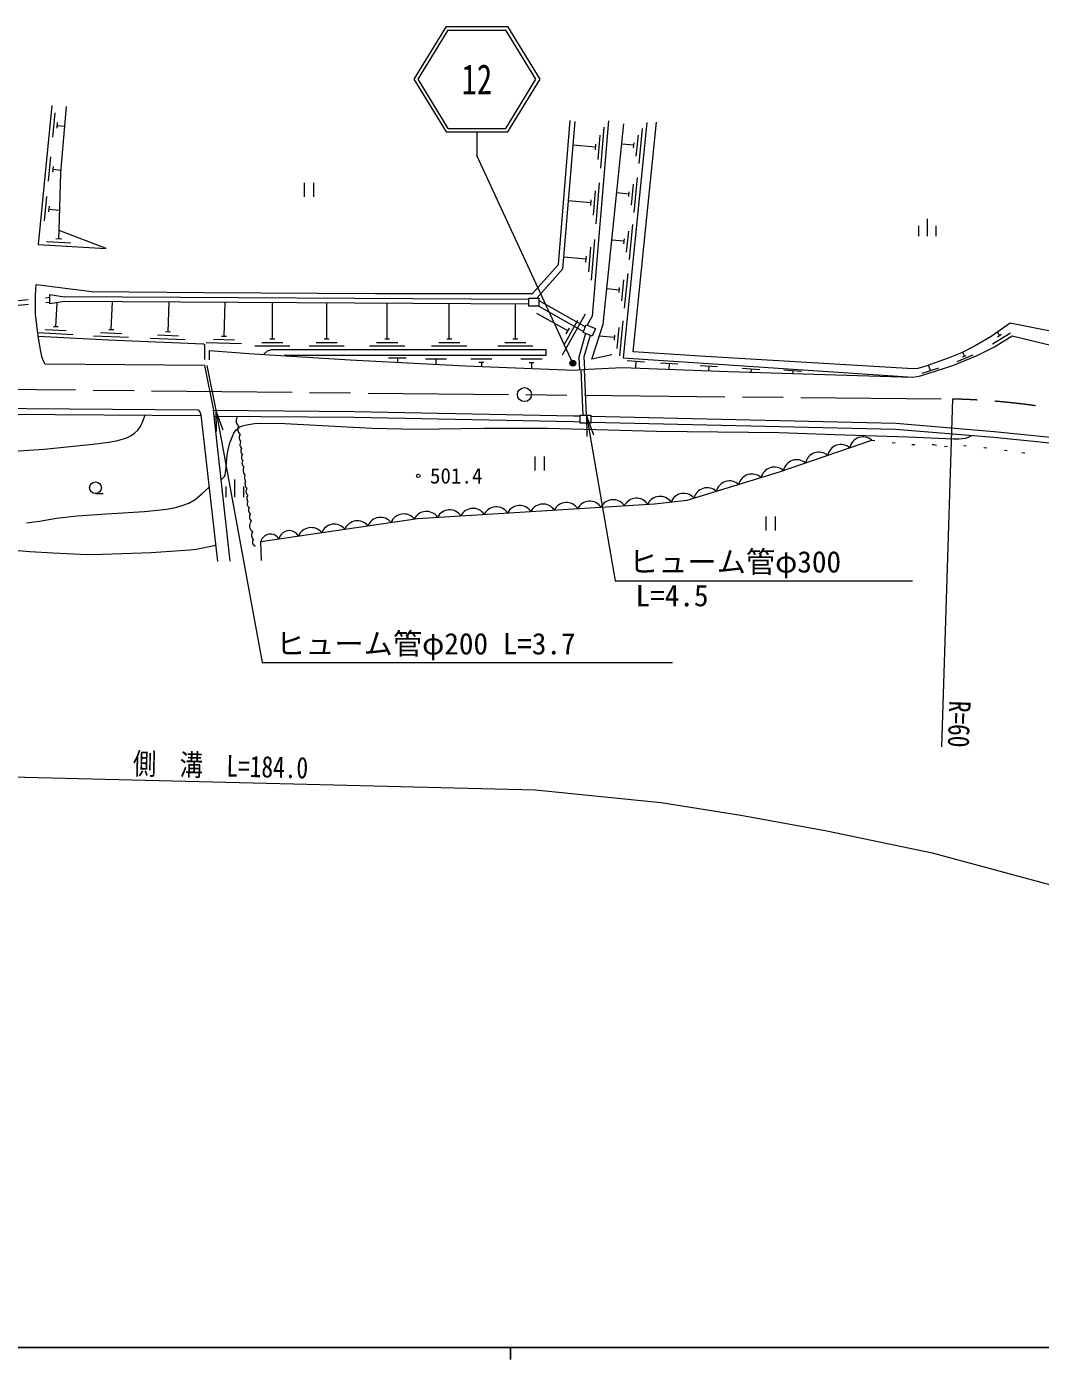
# Model space of a CAD drawing. Units: millimetres at full size, sheet at 1:1000; details may follow other scales. Extents: x 40000 to 680000, y 20000 to 380000.
# Drawn here: x 226642 to 313300, y 204000 to 317923 of the extents above; entities that cross this region are included whole.
import ezdxf
from ezdxf.enums import TextEntityAlignment as Align

# ---------------------------------------------------------------- set-up
doc = ezdxf.new("R2010")
doc.units = ezdxf.units.MM
doc.header["$LTSCALE"] = 1000
for name, pattern in [('CHAIN', [18.5, 12, -1.5, 3.5, -1.5]), ('DASHED', [7.5, 6, -1.5]), ('DOTTED', [1.75, 0.25, -1.5])]:
    doc.linetypes.add(name, pattern=pattern)
for name, color, linetype, lineweight in [('M-BGD', 7, 'Continuous', 13), ('M-BMK', 2, 'CHAIN', 13), ('M-BMK-SRVR', 3, 'Continuous', 13), ('M-STR-HTXT', 7, 'Continuous', 13), ('M-STR-STRC', 7, 'Continuous', 13), ('M-TTL-BAND', 7, 'Continuous', 25)]:
    doc.layers.add(name, color=color, linetype=linetype, lineweight=lineweight)
doc.styles.add('ＭＳ ゴシック', font='')
doc.styles.get('ＭＳ ゴシック').set_extended_font_data('MS Gothic')

# ---------------------------------------------------------------- blocks, each defined once
blk = doc.blocks.new('open_arrow')
at = {"color": 0, "linetype": 'Continuous', "lineweight": -2}
blk.add_lwpolyline([(7.5, 1.25), (0, 0), (7.5, -1.25)], dxfattribs=at)

msp = doc.modelspace()

# ---------------------------------------------------------------- hatches: boundary and pattern name
at = {"layer": 'M-STR-HTXT'}
msp.add_hatch(color=256, dxfattribs=at).paths.add_polyline_path([(273407, 289401, -1), (273265, 288922, -1)])

# ---------------------------------------------------------------- linework, layer by layer
at = {"layer": 'M-BGD'}
for p, q in [((229042, 310556), (228838, 308466)), ((229263, 309726), (229215, 309238)), ((229239, 309482), (229900, 309417)), ((275731, 305834), (276024, 309322)), ((278994, 306234), (279293, 309219)), ((275280, 307628), (273372, 307788)), ((275259, 307384), (275300, 307873)), ((275491, 306557), (275666, 308650)), ((278547, 307787), (277517, 307889)), ((278526, 307578), (278568, 307995)), ((278756, 306861), (278935, 308652)), ((228675, 306802), (228470, 304712)), ((228895, 305972), (228847, 305484)), ((228871, 305728), (229591, 305656)), ((250360, 304576), (250360, 303376)), ((251160, 304576), (251160, 303376)), ((275332, 301074), (275625, 304562)), ((278337, 302675), (278516, 304466)), ((278576, 302048), (278874, 305033)), ((228342, 303405), (228137, 301315)), ((274860, 302624), (274901, 303112)), ((275092, 301797), (275267, 303889)), ((278128, 303601), (277085, 303705)), ((278107, 303392), (278149, 303810)), ((228562, 302574), (228514, 302087)), ((228538, 302330), (229471, 302239)), ((274880, 302868), (272974, 303028)), ((278173, 298027), (278472, 301012)), ((302904, 300008), (302904, 300908)), ((303654, 300008), (303654, 301508)), ((304404, 300008), (304404, 300908)), ((229147, 299813), (229637, 299785)), ((229392, 299799), (229432, 300484)), ((274928, 296254), (275220, 299742)), ((277726, 299579), (276670, 299685)), ((277705, 299370), (277747, 299788)), ((277935, 298654), (278114, 300445)), ((228326, 299561), (230423, 299438)), ((274687, 296976), (274863, 299069)), ((274476, 298048), (272571, 298207)), ((274456, 297804), (274497, 298292)), ((277517, 294477), (277696, 296268)), ((277756, 293850), (278054, 296836)), ((277308, 295403), (276239, 295510)), ((277287, 295194), (277329, 295612)), ((229140, 292291), (229238, 294297)), ((269575, 294597), (229869, 294821)), ((269575, 294197), (229869, 294421)), ((233877, 292035), (233973, 294398)), ((238730, 291842), (238838, 294371)), ((243515, 291473), (243600, 294344)), ((247650, 291226), (247660, 294321)), ((252298, 291226), (252308, 294295)), ((257459, 291226), (257469, 294265)), ((262765, 291226), (262775, 294236)), ((268426, 291226), (268436, 294204)), ((270435, 294502), (274414, 292275)), ((270435, 294037), (274250, 291864)), ((272906, 291918), (270252, 293403)), ((272453, 289880), (274406, 293370)), ((272582, 290724), (273754, 292819)), ((227609, 291774), (230605, 291610)), ((228225, 292040), (230022, 291942)), ((228930, 292302), (229349, 292279)), ((232966, 291771), (234764, 291699)), ((233667, 292043), (234087, 292026)), ((238520, 291850), (238940, 291833)), ((272769, 291674), (273043, 292162)), ((277110, 290414), (277290, 292205)), ((277349, 289787), (277648, 292772)), ((309208, 290798), (310735, 291750)), ((309812, 291529), (309630, 291822)), ((232354, 291495), (235352, 291376)), ((237208, 291302), (240205, 291183)), ((237819, 291578), (239618, 291506)), ((241999, 290915), (244998, 290831)), ((242607, 291198), (244406, 291148)), ((243305, 291479), (243725, 291467)), ((246150, 290626), (249150, 290626)), ((246750, 290926), (248550, 290926)), ((247440, 291226), (247860, 291226)), ((250798, 290626), (253798, 290626)), ((251398, 290926), (253198, 290926)), ((252088, 291226), (252508, 291226)), ((255959, 290626), (258959, 290626)), ((256559, 290926), (258359, 290926)), ((257249, 291226), (257669, 291226)), ((261265, 290626), (264265, 290626)), ((261865, 290926), (263665, 290926)), ((262555, 291226), (262975, 291226)), ((266926, 290626), (269926, 290626)), ((267526, 290926), (269326, 290926)), ((268216, 291226), (268636, 291226)), ((276902, 291339), (275599, 291470)), ((276881, 291130), (276922, 291548)), ((309634, 291417), (309991, 291640)), ((259083, 289590), (257583, 289591)), ((258333, 289591), (258333, 289235)), ((262534, 289500), (260734, 289500)), ((261634, 289500), (261634, 289060)), ((266414, 289500), (264614, 289500)), ((270699, 289499), (268899, 289499)), ((306177, 289309), (307568, 289871)), ((306643, 289691), (306967, 289822)), ((306805, 289757), (306672, 290102)), ((265724, 289200), (265304, 289200)), ((265514, 289200), (265514, 288874)), ((270009, 289199), (269589, 289199)), ((269799, 289199), (269799, 288706)), ((279463, 289248), (277966, 289346)), ((278715, 289297), (278683, 288742)), ((282322, 289060), (280825, 289159)), ((281574, 289110), (281542, 288633)), ((285703, 288838), (284206, 288937)), ((284955, 288888), (284929, 288504)), ((289313, 288598), (287817, 288698)), ((288565, 288648), (288547, 288382)), ((292874, 288452), (291377, 288551)), ((292126, 288502), (292111, 288275)), ((303201, 288297), (304625, 288766)), ((303913, 288531), (303750, 288990)), ((270093, 281185), (270093, 279985)), ((270893, 281185), (270893, 279985)), ((244450, 277707), (244450, 279207)), ((232527, 278006), (233194, 278006)), ((243700, 277707), (243700, 278607)), ((245200, 277707), (245200, 278607)), ((289839, 276056), (289839, 274856)), ((290639, 276056), (290639, 274856))]:
    msp.add_line(p, q, dxfattribs=at)
at = {"layer": 'M-BGD', "linetype": 'DASHED'}
for p, q in [((220797, 293996), (228629, 294788)), ((220819, 293596), (228629, 294385)), ((241846, 288958), (242615, 285137)), ((242051, 288958), (242820, 285135)), ((274212, 284722), (274033, 288601)), ((274513, 284722), (274333, 288619))]:
    msp.add_line(p, q, dxfattribs=at)
at = {"layer": 'M-BGD'}
for points in [[(228802, 311179), (227638, 299301), (233437, 298961), (229415, 300490), (229573, 305446), (230038, 311102)], [(241846, 288958), (228231, 289061), (228066, 289371), (227948, 289731), (227854, 290165), (227614, 291473), (227387, 293342), (227387, 294960), (227465, 295887), (232226, 295282), (241819, 295198), (256467, 295112), (269896, 295112), (272114, 297587), (273112, 309912)], [(276372, 309882), (274972, 293184), (274556, 292404)], [(270253, 294719), (272488, 297216), (273543, 309823)], [(276669, 289868), (274964, 289507), (275927, 292483), (277695, 309605)], [(279645, 309723), (277633, 289609), (285345, 289102), (302402, 287969)], [(322731, 290181), (310724, 292579), (309082, 291443), (307728, 290635), (306545, 290037), (305426, 289584), (303519, 288908), (302822, 288714), (302413, 288666), (284666, 289736), (278478, 290114), (280478, 309769)], [(229869, 294421), (228629, 294220), (228629, 295027), (229869, 294821)], [(274417, 291691), (273859, 289676), (273898, 288593)], [(227614, 291473), (233632, 291144), (241765, 290820), (241846, 290740), (241846, 289484)], [(242269, 289435), (242269, 290228), (245629, 289989), (254303, 289449), (264152, 288927), (273426, 288564), (274654, 288639), (277538, 288785), (286644, 288439), (294873, 288192), (302402, 287969), (303060, 288061), (305817, 288969), (307895, 289809), (309371, 290546), (310889, 291493), (324559, 288195)], [(274828, 291526), (274283, 289687), (274333, 288619)], [(246901, 289910), (247236, 290214), (247559, 290326), (271023, 290326), (271023, 289799), (248643, 289802)], [(157958, 285639), (159231, 285728), (161171, 285813), (179367, 285633), (193277, 285563), (208286, 285413), (241291, 285175), (241446, 284991), (241529, 284730), (242966, 272204)], [(160777, 285296), (161180, 285313), (179363, 285133), (193273, 285063), (208282, 284913), (241535, 284673)], [(244030, 272245), (242615, 285137), (254640, 285030), (273410, 284661), (273958, 284648)], [(225080, 281617), (228145, 281793), (232288, 282241), (233631, 282393), (234324, 282531), (234926, 282688), (235261, 282798), (235578, 282961), (235873, 283181), (236141, 283417), (236382, 283740), (236583, 284206), (236760, 284708)], [(242670, 284637), (254633, 284530), (273400, 284161), (273958, 284148)], [(243269, 279183), (243532, 279432), (243613, 279575), (243681, 279997), (243785, 281302), (243866, 281742), (244022, 282335), (244203, 282834), (244359, 283162), (244531, 283427), (244681, 283574), (244848, 283695), (245080, 283795), (245435, 283876), (246121, 284004), (246550, 284034), (248705, 283992), (256172, 283589), (259933, 283520), (265727, 283597), (271158, 283597), (280488, 283356), (290959, 283239), (295693, 283048), (301969, 282857), (305870, 282690), (306329, 282690), (306612, 282705), (306898, 282746), (307152, 282831), (307435, 282983)], [(274858, 284627), (300944, 284014), (309358, 283328), (314742, 282778), (314742, 282778)], [(274858, 284127), (300918, 283515), (309312, 282830), (314679, 282282)], [(246719, 272291), (246652, 273900), (260066, 275880), (280305, 277136), (283113, 277434), (290996, 279858), (298899, 282577)], [(226616, 275522), (227730, 275663), (229206, 275898), (230970, 276093), (233474, 276265), (236714, 276478), (238634, 276679), (239379, 276815), (239942, 276981), (240504, 277200), (241060, 277501), (241624, 277983), (242238, 278550)], [(225921, 273142), (226905, 273067), (228889, 272933), (231817, 272798), (233114, 272819), (237278, 272976), (240597, 273205), (241146, 273261), (242807, 273593)]]:
    msp.add_lwpolyline(points, dxfattribs=at)
for points in [[(269575, 294719), (270435, 294719), (270435, 294037), (269575, 294037)], [(274478, 292435), (275260, 292123), (274995, 291459), (274213, 291772)], [(273958, 284722), (274858, 284722), (274858, 284034), (273958, 284034)]]:
    msp.add_lwpolyline(points, close=True, dxfattribs=at)
at = {"layer": 'M-BGD', "linetype": 'DOTTED'}
msp.add_lwpolyline([(298899, 282577), (302314, 282190), (304189, 282190), (305094, 282041), (306718, 282119), (308488, 281957), (311729, 281532), (313224, 281350)], dxfattribs=at)
at = {"layer": 'M-BGD'}
for centre, radius in [((260118, 279529), 150), ((232527, 278506), 500)]:
    msp.add_circle(centre, radius, dxfattribs=at)
for centre, radius, start, end in [((245079, 284243), 542, 136.0534, 233.94838), ((245262, 283516), 579, 150.05578, 230.56584), ((245221, 282794), 427, 139.89062, 228.17022), ((298145, 281695), 1160, 49.46787, 168.49749), ((245421, 282214), 551, 151.71532, 220.35404), ((245379, 281652), 430, 151.43155, 227.85368), ((294363, 280394), 1160, 49.46787, 168.49749), ((296254, 281045), 1160, 49.46787, 168.49749), ((245322, 281112), 320, 136.36545, 232.57577), ((245442, 280621), 394, 142.95483, 233.86669), ((245750, 280012), 613, 151.68661, 221.77142), ((290557, 279114), 1160, 47.91509, 166.95258), ((292471, 279743), 1160, 49.46787, 168.49749), ((245820, 279383), 572, 157.31804, 213.99097), ((288644, 278519), 1160, 47.58117, 166.61079), ((245860, 278848), 558, 157.38495, 224.05382), ((245818, 278214), 435, 145.46865, 231.5102), ((282804, 276875), 1154, 39.68903, 159.10546), ((284820, 277343), 1160, 47.58117, 166.61079), ((286732, 277931), 1160, 47.58117, 166.61079), ((245883, 277602), 432, 141.05713, 221.48935), ((245827, 277113), 335, 142.83128, 239.22038), ((266796, 275708), 1160, 34.03562, 153.06524), ((268793, 275831), 1160, 34.03562, 153.06524), ((270789, 275955), 1160, 34.03562, 153.06524), ((272785, 276079), 1160, 34.03562, 153.06524), ((274781, 276203), 1160, 34.03562, 153.06524), ((276777, 276327), 1160, 34.03562, 153.06524), ((278773, 276451), 1160, 34.03562, 153.06524), ((280785, 276608), 1160, 35.8231, 154.87214), ((246181, 276609), 569, 157.70331, 218.36609), ((246228, 276029), 542, 155.18122, 224.20815), ((256894, 274817), 1160, 38.88042, 157.91005), ((258873, 275109), 1160, 38.88042, 157.91005), ((260816, 275325), 1160, 34.72258, 153.79633), ((262804, 275460), 1160, 34.03562, 153.06524), ((264800, 275584), 1160, 34.03562, 153.06524), ((246272, 275259), 584, 137.85742, 238.27955), ((246319, 274465), 462, 139.97985, 230.82103), ((249094, 273941), 901, 28.90619, 167.88428), ((250958, 273941), 1160, 38.88042, 157.91005), ((252937, 274233), 1160, 38.88042, 157.91005), ((254916, 274525), 1160, 38.88042, 157.91005), ((246336, 273868), 390, 142.28678, 246.6937), ((247482, 273684), 857, 31.40399, 165.38648)]:
    msp.add_arc(centre, radius, start, end, dxfattribs=at)
at = {"layer": 'M-BMK'}
msp.add_lwpolyline([(83744, 285434), (133109, 286019), (138855, 286278), (152502, 287262), (155205, 287377), (181829, 287371), (305795, 286088)], dxfattribs=at)
msp.add_arc((304521, 226101), 60000, 51.43897, 88.78388, dxfattribs=at)
at = {"layer": 'M-BMK-SRVR'}
msp.add_circle((269196, 286467), 600, dxfattribs=at)
at = {"layer": 'M-STR-HTXT'}
for p, q in [((273336, 289161), (265129, 306923)), ((305795, 286088), (304849, 256352))]:
    msp.add_line(p, q, dxfattribs=at)
for points in [[(242820, 285135), (246784, 263555), (281856, 263555)], [(274513, 284722), (276963, 270557), (302376, 270557)], [(158493, 254876), (181657, 254871), (270108, 252672), (280893, 251603), (287708, 250530), (295049, 249183), (304038, 247286), (317980, 243540)]]:
    msp.add_lwpolyline(points, dxfattribs=at)
msp.add_circle((273336, 289161), 250, dxfattribs=at)
at = {"layer": 'M-STR-STRC'}
for p, q in [((262493, 317923), (259729, 313423)), ((262493, 317923), (267765, 317923)), ((270529, 313423), (267765, 317923)), ((262661, 317623), (260081, 313423)), ((262661, 317623), (267598, 317623)), ((270177, 313423), (267598, 317623)), ((259729, 313423), (262493, 308923)), ((260081, 313423), (262661, 309223)), ((267598, 309223), (270177, 313423)), ((267765, 308923), (270529, 313423)), ((262493, 308923), (267765, 308923)), ((262661, 309223), (267598, 309223)), ((265129, 308923), (265129, 306923))]:
    msp.add_line(p, q, dxfattribs=at)
at = {"layer": 'M-TTL-BAND'}
for p, q in [((40000, 205000), (579000, 205000)), ((268000, 205000), (268000, 204000))]:
    msp.add_line(p, q, dxfattribs=at)

# ---------------------------------------------------------------- block references
at = {"layer": 'M-STR-HTXT', "xscale": 240, "yscale": 240}
for p, rotation in [((242820, 285135), 280.4), ((274513, 284722), 279.8)]:
    msp.add_blockref('open_arrow', p, dxfattribs=dict(at, rotation=rotation))

# ---------------------------------------------------------------- texts
at = {"layer": 'M-BGD', "style": 'ＭＳ ゴシック'}
msp.add_text('501.4', height=1320, dxfattribs=at).set_placement((261118, 279529), align=Align.MIDDLE_LEFT)
at = {"layer": 'M-STR-HTXT', "style": 'ＭＳ ゴシック'}
for s, p in [('ヒューム管φ300', (278128, 270710)), ('ヒューム管φ200 L=3.7', (247949, 263709))]:
    msp.add_text(s, height=1833, dxfattribs=at).set_placement(p, align=Align.BOTTOM_LEFT)
msp.add_text('L=4.5', height=1833, dxfattribs=at).set_placement((278698, 270205), align=Align.TOP_LEFT)
at = {"layer": 'M-STR-HTXT', "style": 'ＭＳ ゴシック', "width": 0.8}
msp.add_text('R=60', height=1833, rotation=268.178, dxfattribs=at).set_placement((304849, 256352), align=Align.BOTTOM_RIGHT)
msp.add_text('側\u3000溝\u3000L=184.0', height=1833, rotation=358.576, dxfattribs=at).set_placement((243180, 253290), align=Align.BOTTOM_CENTER)
at = {"layer": 'M-STR-STRC', "style": 'ＭＳ ゴシック', "width": 0.75}
msp.add_text('12', height=2566, dxfattribs=at).set_placement((265129, 313423), align=Align.MIDDLE_CENTER)

doc.saveas('drawing.dxf')
